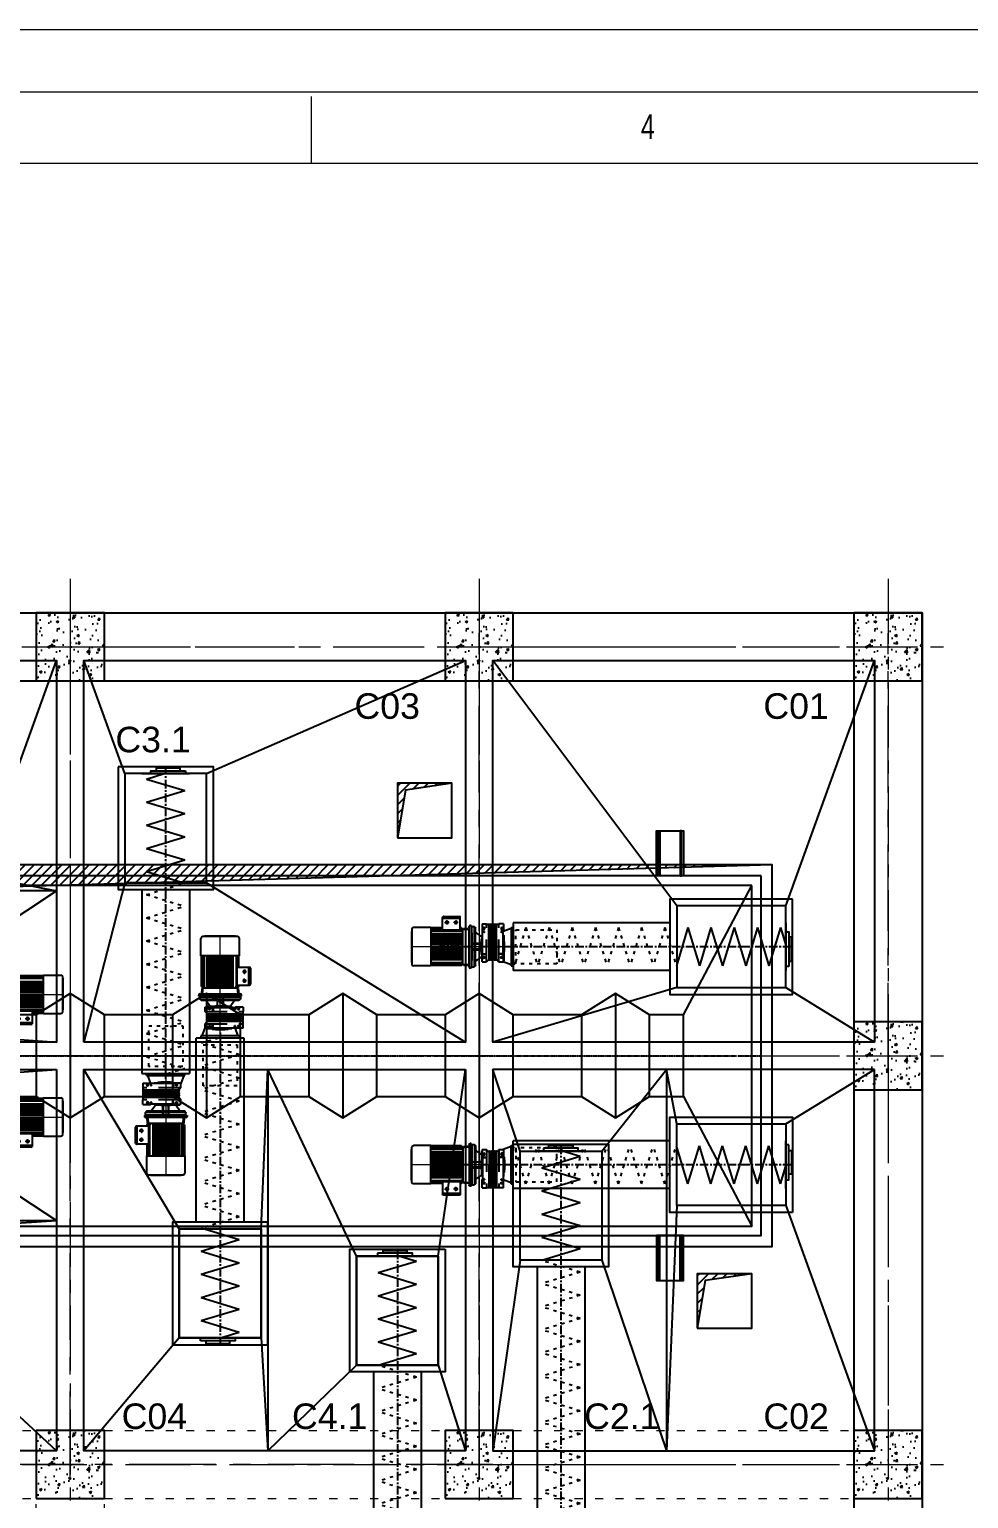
# Model space of a CAD drawing. Header units: millimetres. Extents: x 3220 to 226993, y 817 to 176024.
# Drawn here: x 15500 to 22391, y 124575 to 135357 of the extents above; entities that cross this region are included whole.
import ezdxf

# ---------------------------------------------------------------- set-up
doc = ezdxf.new("R2010")
doc.units = ezdxf.units.MM
for name, pattern in [('ACAD_ISO03W100', [30, 12, -18]), ('AXES', [50.8, 31.75, -6.35, 6.35, -6.35]), ('CENTER', [10.16, 6.35, -1.27, 1.27, -1.27]), ('DASHED2', [9.525, 6.35, -3.175])]:
    doc.linetypes.add(name, pattern=pattern)
for name, color, linetype, lineweight in [('Axe', 1, 'AXES', 9), ('Cache', 3, 'ACAD_ISO03W100', 13), ('RAHMEN025', 7, 'Continuous', 50)]:
    doc.layers.add(name, color=color, linetype=linetype, lineweight=lineweight)
doc.layers.add('D3', color=7, linetype='Continuous')
doc.layers.add('TB', color=7, linetype='Continuous')
doc.styles.add('ARIAL_BOLD', font='arial.ttf')
doc.styles.add('SLDTEXTSTYLE0', font='TXT', dxfattribs={"width": 0.75})

# ---------------------------------------------------------------- blocks, each defined once
blk = doc.blocks.new("SYST7ME D'AXE")
at = {"layer": 'Axe', "ltscale": 15}
for p, q in [((9000, 18500), (9000, -6500)), ((12000, 18500), (12000, -6500)), ((15000, 18500), (15000, -6500)), ((-500, 18000), (15500, 18000)), ((-500, 15000), (15500, 15000)), ((-500, 12000), (15500, 12000))]:
    blk.add_line(p, q, dxfattribs=at)
blk = doc.blocks.new('Level +4.00 m')
h = blk.add_hatch()
h.set_pattern_fill('AR-CONC', color=256)
h.set_pattern_definition([(50, (-169579.41, -89209.63), (182.18467, -15.93909), [19.05, -209.55]), (355, (-169579.4, -89209.63), (-35.24342, 191.05685), [15.24, -167.64058]), (100.45144, (-169564.23, -89210.96), (146.94125, 175.11775), [16.19001, -178.09024]), (46.1842, (-169579.4, -89158.83), (271.07904, -42.04233), [28.575, -314.325]), (96.63556, (-169556.82, -89162.33), (237.40413, 247.42612), [24.28502, -267.1356]), (351.18415, (-169579.4, -89158.83), (237.40413, 247.42612), [22.85997, -251.45973]), (21, (-169554.01, -89171.53), (151.61439, -102.2652), [19.05, -209.55]), (326, (-169554, -89171.53), (61.80203, 184.18797), [15.24, -167.64]), (71.45144, (-169541.37, -89180.05), (213.41642, 81.92277), [16.19001, -178.08994]), (37.5, (-169579.41, -89209.63), (3.088603, 84.555039), [0, -165.608, 0, -170.18, 0, -168.275]), (7.5, (-169579.41, -89209.63), (66.819663, 100.180575), [0, -97.028, 0, -161.798, 0, -64.135]), (327.5, (-169636.05, -89209.63), (135.590595, -5.728744), [0, -63.5, 0, -198.12, 0, -262.89]), (317.5, (-169661.45, -89209.63), (148.12918, 25.42649), [0, -82.55, 0, -131.572, 0, -186.69])])
h.paths.add_polyline_path([(9000, 250), (8750, 250), (8750, 0), (9000, 0)])
h.paths.add_polyline_path([(9250, 250), (9000, 250), (9000, 0), (9250, 0)])
h.paths.add_polyline_path([(9250, 0), (9000, 0), (9000, -250), (9250, -250)])
h.paths.add_polyline_path([(9000, 0), (8750, 0), (8750, -250), (9000, -250)])
h = blk.add_hatch()
h.set_pattern_fill('AR-CONC', color=256)
h.set_pattern_definition([(50, (-166579.41, -89209.63), (182.18467, -15.93909), [19.05, -209.55]), (355, (-166579.4, -89209.63), (-35.24342, 191.05685), [15.24, -167.64058]), (100.45144, (-166564.23, -89210.96), (146.94125, 175.11775), [16.19001, -178.09024]), (46.1842, (-166579.4, -89158.83), (271.07904, -42.04233), [28.575, -314.325]), (96.63556, (-166556.82, -89162.33), (237.40413, 247.42612), [24.28502, -267.1356]), (351.18415, (-166579.4, -89158.83), (237.40413, 247.42612), [22.85997, -251.45973]), (21, (-166554.01, -89171.53), (151.61439, -102.2652), [19.05, -209.55]), (326, (-166554, -89171.53), (61.80203, 184.18797), [15.24, -167.64]), (71.45144, (-166541.37, -89180.05), (213.41642, 81.92277), [16.19001, -178.08994]), (37.5, (-166579.41, -89209.63), (3.088603, 84.555039), [0, -165.608, 0, -170.18, 0, -168.275]), (7.5, (-166579.41, -89209.63), (66.819663, 100.180575), [0, -97.028, 0, -161.798, 0, -64.135]), (327.5, (-166636.05, -89209.63), (135.590595, -5.728744), [0, -63.5, 0, -198.12, 0, -262.89]), (317.5, (-166661.45, -89209.63), (148.12918, 25.42649), [0, -82.55, 0, -131.572, 0, -186.69])])
h.paths.add_polyline_path([(12000, 250), (11750, 250), (11750, 0), (12000, 0)])
h.paths.add_polyline_path([(12250, 250), (12000, 250), (12000, 0), (12250, 0)])
h.paths.add_polyline_path([(12250, 0), (12000, 0), (12000, -250), (12250, -250)])
h.paths.add_polyline_path([(12000, 0), (11750, 0), (11750, -250), (12000, -250)])
h = blk.add_hatch()
h.set_pattern_fill('AR-CONC', color=256)
h.set_pattern_definition([(50, (-163579.41, -89209.63), (182.18467, -15.93909), [19.05, -209.55]), (355, (-163579.4, -89209.63), (-35.24342, 191.05685), [15.24, -167.64058]), (100.45144, (-163564.23, -89210.96), (146.94125, 175.11775), [16.19001, -178.09024]), (46.1842, (-163579.4, -89158.83), (271.07904, -42.04233), [28.575, -314.325]), (96.63556, (-163556.82, -89162.33), (237.40413, 247.42612), [24.28502, -267.1356]), (351.18415, (-163579.4, -89158.83), (237.40413, 247.42612), [22.85997, -251.45973]), (21, (-163554.01, -89171.53), (151.61439, -102.2652), [19.05, -209.55]), (326, (-163554, -89171.53), (61.80203, 184.18797), [15.24, -167.64]), (71.45144, (-163541.37, -89180.05), (213.41642, 81.92277), [16.19001, -178.08994]), (37.5, (-163579.41, -89209.63), (3.088603, 84.555039), [0, -165.608, 0, -170.18, 0, -168.275]), (7.5, (-163579.41, -89209.63), (66.819663, 100.180575), [0, -97.028, 0, -161.798, 0, -64.135]), (327.5, (-163636.05, -89209.63), (135.590595, -5.728744), [0, -63.5, 0, -198.12, 0, -262.89]), (317.5, (-163661.45, -89209.63), (148.12918, 25.42649), [0, -82.55, 0, -131.572, 0, -186.69])])
h.paths.add_polyline_path([(15000, 250), (14750, 250), (14750, 0), (15000, 0)])
h.paths.add_polyline_path([(15250, 250), (15000, 250), (15000, 0), (15250, 0)])
h.paths.add_polyline_path([(15250, 0), (15000, 0), (15000, -250), (15250, -250)])
h.paths.add_polyline_path([(15000, 0), (14750, 0), (14750, -250), (15000, -250)])
h = blk.add_hatch()
h.set_pattern_fill('ANSI31', color=256, scale=15)
h.paths.add_polyline_path([(11800, -1000), (11400, -1000), (11400, -1400), (11459, -1050)])
h = blk.add_hatch()
h.set_pattern_fill('ANSI31', color=256, scale=15)
h.paths.add_polyline_path([(1608, -3000), (1350, -3000), (1350, -4400)])
h.paths.add_polyline_path([(1801, -1956), (3000, -1921), (3000, -1600), (1350, -1600), (1350, -3000), (1608, -3000)])
h.paths.add_polyline_path([(6000, -1600), (3000, -1600), (3000, -1921), (6000, -1835)])
h.paths.add_polyline_path([(9000, -1600), (6000, -1600), (6000, -1835), (9000, -1748)])
h.paths.add_polyline_path([(12000, -1600), (9000, -1600), (9000, -1748), (12000, -1662)])
h.paths.add_polyline_path([(14150, -1600), (12000, -1600), (12000, -1662)])
h = blk.add_hatch()
h.set_pattern_fill('AR-CONC', color=256)
h.set_pattern_definition([(50, (-163579.41, -92209.63), (182.18467, -15.93909), [19.05, -209.55]), (355, (-163579.4, -92209.63), (-35.24342, 191.05685), [15.24, -167.64058]), (100.45144, (-163564.23, -92210.96), (146.94125, 175.11775), [16.19001, -178.09024]), (46.1842, (-163579.4, -92158.83), (271.07904, -42.04233), [28.575, -314.325]), (96.63556, (-163556.82, -92162.33), (237.40413, 247.42612), [24.28502, -267.1356]), (351.18415, (-163579.4, -92158.83), (237.40413, 247.42612), [22.85997, -251.45973]), (21, (-163554.01, -92171.53), (151.61439, -102.2652), [19.05, -209.55]), (326, (-163554, -92171.53), (61.80203, 184.18797), [15.24, -167.64]), (71.45144, (-163541.37, -92180.05), (213.41642, 81.92277), [16.19001, -178.08994]), (37.5, (-163579.41, -92209.63), (3.088603, 84.555039), [0, -165.608, 0, -170.18, 0, -168.275]), (7.5, (-163579.41, -92209.63), (66.819663, 100.180575), [0, -97.028, 0, -161.798, 0, -64.135]), (327.5, (-163636.05, -92209.63), (135.590595, -5.728744), [0, -63.5, 0, -198.12, 0, -262.89]), (317.5, (-163661.45, -92209.63), (148.12918, 25.42649), [0, -82.55, 0, -131.572, 0, -186.69])])
h.paths.add_polyline_path([(15000, -2750), (14750, -2750), (14750, -3000), (15000, -3000)])
h.paths.add_polyline_path([(15250, -2750), (15000, -2750), (15000, -3000), (15250, -3000)])
h.paths.add_polyline_path([(15250, -3000), (15000, -3000), (15000, -3250), (15250, -3250)])
h.paths.add_polyline_path([(15000, -3000), (14750, -3000), (14750, -3250), (15000, -3250)])
h = blk.add_hatch()
h.set_pattern_fill('ANSI31', color=256, scale=15)
h.paths.add_polyline_path([(14000, -4600), (13600, -4600), (13600, -5000), (13659, -4650)])
h = blk.add_hatch()
h.set_pattern_fill('AR-CONC', color=256)
h.set_pattern_definition([(50, (-169579.41, -95209.63), (182.18467, -15.93909), [19.05, -209.55]), (355, (-169579.4, -95209.63), (-35.24342, 191.05685), [15.24, -167.64058]), (100.45144, (-169564.23, -95210.96), (146.94125, 175.11775), [16.19001, -178.09024]), (46.1842, (-169579.4, -95158.83), (271.07904, -42.04233), [28.575, -314.325]), (96.63556, (-169556.82, -95162.33), (237.40413, 247.42612), [24.28502, -267.1356]), (351.18415, (-169579.4, -95158.83), (237.40413, 247.42612), [22.85997, -251.45973]), (21, (-169554.01, -95171.53), (151.61439, -102.2652), [19.05, -209.55]), (326, (-169554, -95171.53), (61.80203, 184.18797), [15.24, -167.64]), (71.45144, (-169541.37, -95180.05), (213.41642, 81.92277), [16.19001, -178.08994]), (37.5, (-169579.41, -95209.63), (3.088603, 84.555039), [0, -165.608, 0, -170.18, 0, -168.275]), (7.5, (-169579.41, -95209.63), (66.819663, 100.180575), [0, -97.028, 0, -161.798, 0, -64.135]), (327.5, (-169636.05, -95209.63), (135.590595, -5.728744), [0, -63.5, 0, -198.12, 0, -262.89]), (317.5, (-169661.45, -95209.63), (148.12918, 25.42649), [0, -82.55, 0, -131.572, 0, -186.69])])
h.paths.add_polyline_path([(9000, -5750), (8750, -5750), (8750, -6000), (9000, -6000)])
h.paths.add_polyline_path([(9250, -5750), (9000, -5750), (9000, -6000), (9250, -6000)])
h.paths.add_polyline_path([(9250, -6000), (9000, -6000), (9000, -6250), (9250, -6250)])
h.paths.add_polyline_path([(9000, -6000), (8750, -6000), (8750, -6250), (9000, -6250)])
h = blk.add_hatch()
h.set_pattern_fill('AR-CONC', color=256)
h.set_pattern_definition([(50, (-166579.41, -95209.63), (182.18467, -15.93909), [19.05, -209.55]), (355, (-166579.4, -95209.63), (-35.24342, 191.05685), [15.24, -167.64058]), (100.45144, (-166564.23, -95210.96), (146.94125, 175.11775), [16.19001, -178.09024]), (46.1842, (-166579.4, -95158.83), (271.07904, -42.04233), [28.575, -314.325]), (96.63556, (-166556.82, -95162.33), (237.40413, 247.42612), [24.28502, -267.1356]), (351.18415, (-166579.4, -95158.83), (237.40413, 247.42612), [22.85997, -251.45973]), (21, (-166554.01, -95171.53), (151.61439, -102.2652), [19.05, -209.55]), (326, (-166554, -95171.53), (61.80203, 184.18797), [15.24, -167.64]), (71.45144, (-166541.37, -95180.05), (213.41642, 81.92277), [16.19001, -178.08994]), (37.5, (-166579.41, -95209.63), (3.088603, 84.555039), [0, -165.608, 0, -170.18, 0, -168.275]), (7.5, (-166579.41, -95209.63), (66.819663, 100.180575), [0, -97.028, 0, -161.798, 0, -64.135]), (327.5, (-166636.05, -95209.63), (135.590595, -5.728744), [0, -63.5, 0, -198.12, 0, -262.89]), (317.5, (-166661.45, -95209.63), (148.12918, 25.42649), [0, -82.55, 0, -131.572, 0, -186.69])])
h.paths.add_polyline_path([(12000, -5750), (11750, -5750), (11750, -6000), (12000, -6000)])
h.paths.add_polyline_path([(12250, -5750), (12000, -5750), (12000, -6000), (12250, -6000)])
h.paths.add_polyline_path([(12250, -6000), (12000, -6000), (12000, -6250), (12250, -6250)])
h.paths.add_polyline_path([(12000, -6000), (11750, -6000), (11750, -6250), (12000, -6250)])
h = blk.add_hatch()
h.set_pattern_fill('AR-CONC', color=256)
h.set_pattern_definition([(50, (-163579.41, -95209.63), (182.18467, -15.93909), [19.05, -209.55]), (355, (-163579.4, -95209.63), (-35.24342, 191.05685), [15.24, -167.64058]), (100.45144, (-163564.23, -95210.96), (146.94125, 175.11775), [16.19001, -178.09024]), (46.1842, (-163579.4, -95158.83), (271.07904, -42.04233), [28.575, -314.325]), (96.63556, (-163556.82, -95162.33), (237.40413, 247.42612), [24.28502, -267.1356]), (351.18415, (-163579.4, -95158.83), (237.40413, 247.42612), [22.85997, -251.45973]), (21, (-163554.01, -95171.53), (151.61439, -102.2652), [19.05, -209.55]), (326, (-163554, -95171.53), (61.80203, 184.18797), [15.24, -167.64]), (71.45144, (-163541.37, -95180.05), (213.41642, 81.92277), [16.19001, -178.08994]), (37.5, (-163579.41, -95209.63), (3.088603, 84.555039), [0, -165.608, 0, -170.18, 0, -168.275]), (7.5, (-163579.41, -95209.63), (66.819663, 100.180575), [0, -97.028, 0, -161.798, 0, -64.135]), (327.5, (-163636.05, -95209.63), (135.590595, -5.728744), [0, -63.5, 0, -198.12, 0, -262.89]), (317.5, (-163661.45, -95209.63), (148.12918, 25.42649), [0, -82.55, 0, -131.572, 0, -186.69])])
h.paths.add_polyline_path([(15000, -5750), (14750, -5750), (14750, -6000), (15000, -6000)])
h.paths.add_polyline_path([(15250, -5750), (15000, -5750), (15000, -6000), (15250, -6000)])
h.paths.add_polyline_path([(15250, -6000), (15000, -6000), (15000, -6250), (15250, -6250)])
h.paths.add_polyline_path([(15000, -6000), (14750, -6000), (14750, -6250), (15000, -6250)])
for points in [[(250, -24250), (-250, -24250), (-250, 250), (15250, 250), (15250, -24250), (14750, -24250)], [(250, -23750), (250, -250), (14750, -250), (14750, -23750)], [(11800, -1000), (11459, -1050), (11400, -1400)], [(14150, -1600), (1801, -1956), (1350, -4400)], [(14000, -4600), (13659, -4650), (13600, -5000)]]:
    blk.add_lwpolyline(points)
for points in [[(8750, -250), (9250, -250), (9250, 250), (8750, 250)], [(11750, -250), (12250, -250), (12250, 250), (11750, 250)], [(14750, -250), (15250, -250), (15250, 250), (14750, 250)], [(11400, -1400), (11800, -1400), (11800, -1000), (11400, -1000)], [(1350, -4400), (14150, -4400), (14150, -1600), (1350, -1600)], [(14750, -3250), (15250, -3250), (15250, -2750), (14750, -2750)], [(13600, -5000), (14000, -5000), (14000, -4600), (13600, -4600)], [(8750, -6250), (9250, -6250), (9250, -5750), (8750, -5750)], [(11750, -6250), (12250, -6250), (12250, -5750), (11750, -5750)], [(14750, -6250), (15250, -6250), (15250, -5750), (14750, -5750)]]:
    blk.add_lwpolyline(points, close=True)
at = {"layer": 'Cache', "ltscale": 5}
for p, q in [((6250, -5750), (8750, -5750)), ((9250, -5750), (11750, -5750)), ((12250, -5750), (14750, -5750)), ((6250, -6250), (8750, -6250)), ((8750, -11750), (8750, -6250)), ((9250, -6250), (11750, -6250)), ((9250, -11750), (9250, -6250)), ((12250, -6250), (14750, -6250))]:
    blk.add_line(p, q, dxfattribs=at)
blk.add_blockref("SYST7ME D'AXE", (0, -18000))
blk = doc.blocks.new('Bascule T')
for p, q in [((-500, -700), (0, 250)), ((-500, -1300), (0, -2250))]:
    blk.add_line(p, q)
at = {"color": 1, "linetype": 'CENTER', "ltscale": 5}
blk.add_line((-7060, -1000), (60, -1000), dxfattribs=at)
for points in [[(-500, 320), (-700, 320), (-700, 650), (-500, 650)], [(-675, 320), (-685, 320), (-685, 650), (-675, 650)], [(-525, 320), (-515, 320), (-515, 650), (-525, 650)], [(70, 320), (-7070, 320), (-7070, -2320), (70, -2320)], [(0, 250), (-7000, 250), (-7000, -2250), (0, -2250)], [(-500, -2320), (-700, -2320), (-700, -2650), (-500, -2650)], [(-675, -2320), (-685, -2320), (-685, -2650), (-675, -2650)], [(-525, -2320), (-515, -2320), (-515, -2650), (-525, -2650)]]:
    blk.add_lwpolyline(points, close=True)
for points in [[(-5000, -543), (-5250, -700), (-5250, -1300), (-5000, -1456), (-4750, -1300), (-4750, -700), (-5000, -543), (-5000, -1456)], [(-4000, -543), (-4250, -700), (-4250, -1300), (-4000, -1456), (-3750, -1300), (-3750, -700), (-4000, -543), (-4000, -1456)], [(-3000, -543), (-3250, -700), (-3250, -1300), (-3000, -1456), (-2750, -1300), (-2750, -700), (-3000, -543), (-3000, -1456)], [(-2000, -543), (-2250, -700), (-2250, -1300), (-2000, -1456), (-1750, -1300), (-1750, -700), (-2000, -543), (-2000, -1456)], [(-1000, -543), (-1250, -700), (-1250, -1300), (-1000, -1456), (-750, -1300), (-750, -700), (-1000, -543), (-1000, -1456)], [(-5250, -700), (-5750, -700)], [(-4250, -700), (-4750, -700)], [(-3250, -700), (-3750, -700)], [(-2250, -700), (-2750, -700)], [(-1250, -700), (-1750, -700)], [(-750, -1300), (-500, -1300), (-500, -700), (-750, -700)], [(-5750, -1300), (-5250, -1300)], [(-4750, -1300), (-4250, -1300)], [(-3750, -1300), (-3250, -1300)], [(-2750, -1300), (-2250, -1300)], [(-1750, -1300), (-1250, -1300)]]:
    blk.add_lwpolyline(points)
blk = doc.blocks.new('A2 E1-50')
at = {"color": 1, "linetype": 'Continuous', "lineweight": 18}
for p, q in [((-28847.4, 20086.4), (0, 20086.4)), ((-28363.1, 19601.2), (-485.3, 19601.2))]:
    blk.add_line(p, q, dxfattribs=at)
at = {"linetype": 'Continuous', "lineweight": 18}
blk.add_line((-28619.2, 19860.5), (-232.1, 19860.5), dxfattribs=at)
at = {"color": 5, "linetype": 'Continuous', "lineweight": 15}
blk.add_line((-21759.3, 19601), (-21759.3, 19843.6), dxfattribs=at)
at = {"color": 5, "linetype": 'Continuous', "lineweight": 15, "insert": (-20565.5, 19779), "char_height": 89.9, "attachment_point": 1, "style": 'SLDTEXTSTYLE0'}
blk.add_mtext('4', dxfattribs=at)
blk = doc.blocks.new('A$C1187285E')
at = {"layer": 'Axe'}
for p, q in [((-174.9, 114.3), (-153.5, 114.3)), ((-164.2, 124.2), (-164.2, 104.3)), ((-111.6, 114.3), (-133.1, 114.3)), ((-122.3, 124.2), (-122.3, 104.3))]:
    blk.add_line(p, q, dxfattribs=at)
at = {"layer": 'Axe', "ltscale": 30}
blk.add_line((163.6, 0), (-331, 0), dxfattribs=at)
at = {"layer": 'D3', "color": 5, "ltscale": 10}
for p, q in [((-181, 142), (-105.6, 142)), ((-329.3, 73.8), (-331, 72.1)), ((-331, 72.1), (-331, -72.1)), ((-329.3, 81.7), (-329.3, -81.7)), ((-239.6, 90.1), (-320.9, 90.1)), ((-239.6, 90.1), (-239.6, -90.1)), ((-185.2, 88.1), (-239.6, 88.1)), ((-185.2, 85.6), (-239.6, 85.6)), ((-185.2, 83.1), (-239.6, 83.1)), ((-239.6, 79.7), (-185.2, 79.7)), ((-239.6, 74.7), (-95.1, 74.7)), ((-185.2, 78.7), (-185.2, 137.8)), ((-185.2, 133.6), (-101.4, 133.6)), ((-185.2, 78.7), (-101.4, 78.7)), ((-101.4, 78.7), (-101.4, 137.8)), ((-95.1, 88.1), (-101.4, 88.1)), ((-95.1, 85.6), (-101.4, 85.6)), ((-95.1, 83.1), (-101.4, 83.1)), ((-101.4, 79.7), (-95.1, 79.7)), ((-95.1, 88.1), (-88.8, 81.5)), ((-95.1, 85.6), (-88.8, 80.7)), ((-95.1, 83.1), (-88.8, 79.9)), ((-95.1, 79.7), (-88.8, 74.8)), ((-95.1, 74.7), (-88.8, 69.8)), ((-88.8, 80.4), (-60, 83)), ((-88.8, -81.5), (-88.8, 80.4)), ((-86.3, 84.9), (-60, 87.2)), ((-86.3, 80.7), (-86.3, 84.9)), ((-60, -95), (-60, 95)), ((-50, 100), (-55, 100)), ((-50, 100), (-50, -100)), ((-88.8, 61.1), (-239.6, 61.1)), ((-88.8, 53.5), (-239.6, 53.5)), ((-88.8, 46), (-239.6, 46)), ((-88.8, 38.4), (-239.6, 38.4)), ((-88.8, 30.8), (-239.6, 30.8)), ((-88.8, 23.2), (-239.6, 23.2)), ((-88.8, 15.7), (-239.6, 15.7)), ((-88.8, 8.1), (-239.6, 8.1)), ((-46.5, 65), (-50, 65)), ((-46.5, 65), (-46.5, -65)), ((0, 12), (-46.5, 12)), ((-5, 15), (-45, 15)), ((-45, 15), (-45, 12)), ((-5, 12), (-5, 15)), ((0, -12), (0, 12)), ((-88.8, -8.1), (-239.6, -8.1)), ((-88.8, -15.7), (-239.6, -15.7)), ((-88.8, -23.2), (-239.6, -23.2)), ((-88.8, -30.8), (-239.6, -30.8)), ((-88.8, -38.4), (-239.6, -38.4)), ((-88.8, -46), (-239.6, -46)), ((-88.8, -53.5), (-239.6, -53.5)), ((-88.8, -61.1), (-239.6, -61.1)), ((-46.5, -65), (-50, -65)), ((0, -12), (-46.5, -12)), ((-329.3, -73.8), (-331, -72.1)), ((-239.6, -90.1), (-320.9, -90.1)), ((-239.6, -74.7), (-95.1, -74.7)), ((-101.4, -79.7), (-239.6, -79.7)), ((-95.1, -83.1), (-239.6, -83.1)), ((-95.1, -85.6), (-239.6, -85.6)), ((-95.1, -88.1), (-239.6, -88.1)), ((-101.4, -79.7), (-95.1, -79.7)), ((-95.1, -74.7), (-88.8, -69.8)), ((-95.1, -79.7), (-88.8, -74.8)), ((-95.1, -83.1), (-88.8, -79.9)), ((-95.1, -85.6), (-88.8, -80.7)), ((-95.1, -88.1), (-88.8, -81.5)), ((-88.8, -81.5), (-60, -84)), ((-86.3, -85.9), (-86.3, -81.7)), ((-86.3, -85.9), (-60, -88.2)), ((-50, -100), (-55, -100))]:
    blk.add_line(p, q, dxfattribs=at)
for centre in [(-164.2, 114.3), (-122.3, 114.3)]:
    blk.add_circle(centre, 5.28, dxfattribs=at)
for centre, radius, start, end in [((-181, 137.8), 4.19, 90, 180), ((-105.6, 137.8), 4.19, 0, 90), ((-320.9, 81.7), 8.38, 90, 180), ((-164.2, 114.3), 5.72, 90, 0), ((-122.3, 114.3), 5.72, 180, 90), ((-55, 95), 5, 90, 180), ((-320.9, -81.7), 8.38, 180, 270), ((-55, -95), 5, 180, 270)]:
    blk.add_arc(centre, radius, start, end, dxfattribs=at)
blk = doc.blocks.new('reducteur')
at = {"layer": 'Axe', "linetype": 'CENTER', "ltscale": 40}
for p, q in [((92, 134), (75, 134)), ((84, 126), (84, 143)), ((208, 134), (225, 134)), ((216, 126), (216, 143)), ((64, -78), (92, -78)), ((84, -70), (84, -87)), ((236, -78), (208, -78)), ((216, -70), (216, -87))]:
    blk.add_line(p, q, dxfattribs=at)
at = {"layer": 'D3', "color": 252, "linetype": 'ByBlock'}
for p, q in [((16, 141), (0, 141)), ((0, 141), (0, -141)), ((16, 141), (16, -141)), ((16, 133), (74, 111)), ((72, 169), (105, 169)), ((72, 169), (72, 112)), ((72, 112), (75, 109)), ((72, 112), (90, 112)), ((75, -52), (75, 109)), ((75, 109), (89, 109)), ((105, 138), (105, 169)), ((195, 166), (105, 166)), ((123, 69), (123, 163)), ((128, 69), (128, 163)), ((136, 69), (136, 163)), ((140, 69), (140, 163)), ((148, 69), (148, 163)), ((153, 69), (153, 163)), ((161, 69), (161, 163)), ((165, 69), (165, 163)), ((173, 69), (173, 163)), ((178, 69), (178, 163)), ((195, 138), (195, 169)), ((228, 169), (195, 169)), ((228, 112), (210, 112)), ((225, 109), (211, 109)), ((228, 112), (225, 109)), ((225, -52), (225, 109)), ((228, 169), (228, 112)), ((64, -35), (64, 35)), ((64, 35), (66, 35)), ((66, 58), (69, 58)), ((66, -58), (66, 58)), ((69, 85), (69, -103)), ((69, 85), (75, 85)), ((105, -112), (105, 52)), ((123, -3), (123, 92)), ((128, -3), (128, 92)), ((136, -3), (136, 92)), ((140, -3), (140, 92)), ((148, -3), (148, 92)), ((153, -3), (153, 92)), ((161, -3), (161, 92)), ((165, -3), (165, 92)), ((173, -3), (173, 92)), ((178, -3), (178, 92)), ((195, -112), (195, 52)), ((231, 85), (225, 85)), ((231, 85), (231, -103)), ((234, 58), (231, 58)), ((234, -58), (234, 58)), ((236, 35), (234, 35)), ((236, -35), (236, 35)), ((64, -35), (66, -35)), ((66, -58), (69, -58)), ((69, -103), (72, -103)), ((72, -55), (75, -52)), ((72, -55), (105, -55)), ((72, -71), (72, -55)), ((72, -71), (84, -71)), ((72, -85), (84, -85)), ((72, -112), (72, -85)), ((75, -52), (105, -52)), ((123, -92), (105, -110)), ((123, -97), (123, -2)), ((127, -97), (127, -2)), ((127, -77), (135, -77)), ((135, -97), (135, -2)), ((140, -97), (140, -2)), ((140, -77), (148, -77)), ((148, -97), (148, -2)), ((152, -97), (152, -2)), ((160, -77), (152, -77)), ((160, -97), (160, -2)), ((165, -97), (165, -2)), ((173, -77), (165, -77)), ((173, -97), (173, -2)), ((177, -97), (177, -2)), ((177, -92), (195, -110)), ((225, -52), (195, -52)), ((228, -55), (195, -55)), ((228, -71), (216, -71)), ((228, -85), (216, -85)), ((228, -55), (225, -52)), ((228, -71), (228, -55)), ((228, -112), (228, -85)), ((231, -103), (228, -103)), ((234, -58), (231, -58)), ((236, -35), (234, -35)), ((16, -141), (0, -141)), ((16, -133), (74, -111)), ((105, -112), (72, -112)), ((228, -112), (195, -112))]:
    blk.add_line(p, q, dxfattribs=at)
for centre in [(84, 134), (216, 134)]:
    blk.add_circle(centre, 7.03, dxfattribs=at)
for centre, radius, start, end in [((150, 95), 62.5, 164.7815, 170.4229), ((126, 163), 2.34, 0, 180), ((138, 163), 2.34, 0, 180), ((151, 163), 2.34, 0, 180), ((163, 163), 2.34, 0, 180), ((176, 163), 2.34, 0, 180), ((150, 95), 62.5, 9.5771, 15.2185), ((85, 106), 3.12, 273.3958, 350.4229), ((126, 92), 2.34, 0, 180), ((125, -2), 2.34, 0, 180), ((137, -2), 2.34, 0, 180), ((138, 92), 2.34, 0, 180), ((151, 92), 2.34, 0, 180), ((150, -2), 2.34, 0, 180), ((162, -2), 2.34, 0, 180), ((163, 92), 2.34, 0, 180), ((176, 92), 2.34, 0, 180), ((175, -2), 2.34, 0, 180), ((215, 106), 3.12, 189.5771, 266.6042), ((84, -78), 7.03, 270, 90), ((125, -97), 2.34, 180, 0), ((137, -97), 2.34, 180, 0), ((150, -97), 2.34, 180, 0), ((162, -97), 2.34, 180, 0), ((175, -97), 2.34, 180, 0), ((216, -78), 7.03, 90, 270)]:
    blk.add_arc(centre, radius, start, end, dxfattribs=at)
at = {"layer": 'TB', "color": 252, "linetype": 'Continuous', "lineweight": 25, "ltscale": 2}
for p, q in [((278, -139), (278, 139)), ((285, 141), (279, 141)), ((285, -147), (285, 147)), ((303, 148), (287, 148)), ((303, -148), (303, 148)), ((231, 73), (278, 106)), ((231, -73), (278, -106)), ((285, -141), (279, -141)), ((303, -148), (287, -148))]:
    blk.add_line(p, q, dxfattribs=at)
at = {"layer": 'TB', "color": 252, "linetype": 'DASHED2', "lineweight": 25, "ltscale": 30}
for p, q in [((303, 22), (231, 22)), ((303, -22), (231, -22))]:
    blk.add_line(p, q, dxfattribs=at)
at = {"layer": 'TB', "color": 252, "linetype": 'Continuous', "lineweight": 25, "ltscale": 2}
for centre, start, end in [((279, 139), 90, 180), ((287, 147), 90, 180), ((279, -139), 180, 270), ((287, -147), 180, 270)]:
    blk.add_arc(centre, 1.56, start, end, dxfattribs=at)
blk = doc.blocks.new('vis 3 T')
at = {"color": 5}
blk.add_line((-591, 175), (-591, -175), dxfattribs=at)
at = {"color": 6, "ltscale": 2}
for p, q in [((-552, 140), (-591, 11, 0)), ((-552, 140), (-467, -140, 0)), ((-382, 140), (-467, -140, 0)), ((-382, 140), (-297, -140, 0)), ((-212, 140), (-297, -140, 0)), ((-212, 140), (-127, -140, 0)), ((-42, 140), (-127, -140, 0)), ((-42, 140), (42, -140, 0)), ((127, 140), (42, -140, 0)), ((127, 140), (212, -140, 0))]:
    blk.add_line(p, q, dxfattribs=at)
at = {"color": 3, "linetype": 'ACAD_ISO03W100', "ltscale": 2}
for p, q in [((297, 140), (212, -140, 0)), ((297, 140), (382, -140, 0)), ((467, 140), (382, -140, 0)), ((467, 140), (552, -140, 0)), ((637, 140), (552, -140, 0)), ((637, 140), (722, -140, 0)), ((806, 140), (722, -140, 0)), ((806, 140), (891, -140, 0)), ((976, 140), (891, -140, 0)), ((976, 140), (1061, -140, 0)), ((1146, 140), (1061, -140, 0)), ((1146, 140), (1231, -140, 0)), ((1316, 140), (1231, -140, 0)), ((1316, 140), (1401, -140, 0)), ((1485, 140), (1401, -140, 0)), ((1485, 140), (1570, -140, 0)), ((1655, 140), (1570, -140, 0)), ((1655, 140), (1740, -140, 0)), ((1825, 140), (1740, -140, 0)), ((1825, 140), (1910, -140, 0)), ((1995, 140), (1910, -140, 0)), ((1995, 140), (2080, -140, 0)), ((2165, 140), (2080, -140, 0)), ((2165, 140), (2249, -140, 0)), ((2334, 140), (2249, -140, 0)), ((2334, 140), (2419, -140, 0)), ((2504, 140), (2419, -140, 0)), ((2504, 140), (2589, -140, 0)), ((2674, 140), (2589, -140, 0)), ((2674, 140), (2659, -140, 0)), ((2844, 140), (2759, -140, 0)), ((2844, 140), (2928, -140, 0)), ((3009, 126), (2928, -140, 0))]:
    blk.add_line(p, q, dxfattribs=at)
at = {"color": 6}
for p, q in [((259, 175), (3009, 175)), ((3009, 175), (3009, -175)), ((259, -175), (3009, -175))]:
    blk.add_line(p, q, dxfattribs=at)
at = {"color": 1, "linetype": 'CENTER', "ltscale": 10}
blk.add_line((-632, 0), (3050, 0), dxfattribs=at)
at = {"color": 6}
for points in [[(-641, 350), (259, 350), (259, -350), (-641, -350)], [(-591, 300), (209, 300), (209, -300), (-591, -300)], [(3030, -128), (3009, -128), (3009, 128), (3030, 128)], [(3030, 88), (3030, -88), (3050, -88), (3050, 88)]]:
    blk.add_lwpolyline(points, close=True, dxfattribs=at)
at = {"color": 3, "linetype": 'ACAD_ISO03W100', "ltscale": 2}
blk.add_lwpolyline([(2689, -125), (2989, -125), (2989, 125), (2689, 125)], close=True, dxfattribs=at)
at = {"extrusion": (0, 0, -1), "zscale": -1}
blk.add_blockref('reducteur', (591, 0), dxfattribs=at)
at = {"layer": 'RAHMEN025', "color": 7, "ltscale": 10, "xscale": 1.5625, "yscale": 1.5625, "zscale": 1.5625}
blk.add_blockref('A$C1187285E', (-821, 0), dxfattribs=at)
blk = doc.blocks.new('cone 52')
at = {"color": 5}
for p, q in [((-1000, -930), (-2900, -100)), ((-400, -930), (-100, -100)), ((-1000, -1730), (-2900, -1790)), ((-400, -1730), (-100, -1790))]:
    blk.add_line(p, q, dxfattribs=at)
at = {"color": 4}
for p, q in [((-100, -1790), (-2900, -1790)), ((-1600, -2250), (-2900, -1790)), ((-800, -2250), (-100, -1790)), ((-1600, -2850), (-2900, -2900)), ((-800, -2850), (-100, -2900))]:
    blk.add_line(p, q, dxfattribs=at)
for points in [[(-2900, -2900), (-2900, -100), (-100, -100), (-100, -2900)], [(-1600, -2250), (-800, -2250), (-800, -2850), (-1600, -2850)]]:
    blk.add_lwpolyline(points, close=True, dxfattribs=at)
at = {"color": 5}
blk.add_lwpolyline([(-400, -930), (-1000, -930), (-1000, -1730), (-400, -1730)], close=True, dxfattribs=at)
at = {"layer": 'Axe', "ltscale": 20}
for p, q in [((-3100, 0), (100, 0)), ((-3000, 100), (-3000, -3100)), ((0, 100), (0, -3100)), ((-3100, -3000), (100, -3000))]:
    blk.add_line(p, q, dxfattribs=at)
blk = doc.blocks.new('cone w1 T')
at = {"color": 4}
for p, q in [((-2500, -1450), (-2900, -100)), ((-1900, -1450), (-100, -100)), ((-2500, -2250), (-2900, -2900)), ((-1900, -2250), (-100, -2900))]:
    blk.add_line(p, q, dxfattribs=at)
for points in [[(-2900, -2900), (-2900, -100), (-100, -100), (-100, -2900)], [(-2500, -1450), (-2500, -2250), (-1900, -2250), (-1900, -1450)]]:
    blk.add_lwpolyline(points, close=True, dxfattribs=at)
at = {"layer": 'Axe', "ltscale": 20}
for p, q in [((-3100, 0), (100, 0)), ((-3000, 100), (-3000, -3100)), ((0, 100), (0, -3100)), ((-3100, -3000), (100, -3000))]:
    blk.add_line(p, q, dxfattribs=at)
blk = doc.blocks.new('Vis 4 T')
at = {"color": 5}
blk.add_line((0, -125), (0, -475), dxfattribs=at)
at = {"color": 6, "ltscale": 2}
for p, q in [((39, -160), (0, -289, 0)), ((39, -160), (124, -440, 0)), ((209, -160), (124, -440, 0)), ((209, -160), (294, -440, 0)), ((379, -160), (294, -440, 0)), ((379, -160), (464, -440, 0)), ((549, -160), (464, -440, 0)), ((549, -160), (633, -440, 0)), ((718, -160), (633, -440, 0)), ((718, -160), (803, -440, 0))]:
    blk.add_line(p, q, dxfattribs=at)
at = {"color": 3, "linetype": 'ACAD_ISO03W100', "ltscale": 2}
for p, q in [((888, -160), (803, -440, 0)), ((888, -160), (973, -440, 0)), ((1058, -160), (973, -440, 0)), ((1058, -160), (1143, -440, 0)), ((1228, -160), (1143, -440, 0)), ((1228, -160), (1312, -440, 0)), ((1397, -160), (1312, -440, 0)), ((1397, -160), (1482, -440, 0)), ((1567, -160), (1482, -440, 0)), ((1567, -160), (1652, -440, 0)), ((1737, -160), (1652, -440, 0)), ((1737, -160), (1822, -440, 0)), ((1907, -160), (1822, -440, 0)), ((1907, -160), (1992, -440, 0)), ((2000, -412, 0), (1992, -440, 0))]:
    blk.add_line(p, q, dxfattribs=at)
at = {"color": 0}
for p, q in [((850, -125), (2000, -125)), ((2000, -125), (2000, -475))]:
    blk.add_line(p, q, dxfattribs=at)
at = {"color": 1, "linetype": 'CENTER', "ltscale": 10}
blk.add_line((-41, -300), (2541, -300), dxfattribs=at)
at = {"color": 7}
blk.add_line((850, -475), (2000, -475), dxfattribs=at)
at = {"color": 0}
for points in [[(-50, 50), (850, 50), (850, -650), (-50, -650)], [(0, 0), (800, 0), (800, -600), (0, -600)], [(-21, -445), (0, -445), (0, -190), (-21, -190)], [(-21, -230), (-21, -405), (-41, -405), (-41, -230)]]:
    blk.add_lwpolyline(points, close=True, dxfattribs=at)
at = {"color": 3, "linetype": 'ACAD_ISO03W100', "ltscale": 2}
blk.add_lwpolyline([(1680, -425), (1980, -425), (1980, -175), (1680, -175)], close=True, dxfattribs=at)
at = {"extrusion": (0, 0, -1), "xscale": -1, "zscale": -1}
blk.add_blockref('reducteur', (-2000, -300), dxfattribs=at)
at = {"layer": 'RAHMEN025', "color": 7, "ltscale": 10, "xscale": -1.5625, "yscale": 1.5625, "zscale": 1.5625}
blk.add_blockref('A$C1187285E', (2230, -300), dxfattribs=at)
blk = doc.blocks.new('cone w2  T')
at = {"color": 4}
for p, q in [((1270, -400), (100, -100)), ((2070, -400), (2900, -100)), ((1270, -1000), (100, -2900)), ((2070, -1000), (2900, -2900))]:
    blk.add_line(p, q, dxfattribs=at)
for points in [[(100, -100), (2900, -100), (2900, -2900), (100, -2900)], [(2070, -400), (1270, -400), (1270, -1000), (2070, -1000)]]:
    blk.add_lwpolyline(points, close=True, dxfattribs=at)
at = {"layer": 'Axe', "ltscale": 20}
for p, q in [((3100, 0), (-100, 0)), ((0, 100), (0, -3100)), ((3000, 100), (3000, -3100)), ((3100, -3000), (-100, -3000))]:
    blk.add_line(p, q, dxfattribs=at)
blk = doc.blocks.new('VIS  de dosage D')
at = {"color": 30}
for p, q in [((-432217, 202427), (-432217, 202777)), ((-431367, 202777), (-430017, 202777)), ((-430017, 202427), (-430017, 202777)), ((-431367, 202427), (-430017, 202427))]:
    blk.add_line(p, q, dxfattribs=at)
at = {"color": 6, "ltscale": 2}
for p, q in [((-432177, 202462), (-432093, 202742, 0)), ((-432008, 202462), (-432093, 202742, 0)), ((-432008, 202462), (-431923, 202742, 0)), ((-431838, 202462), (-431923, 202742, 0)), ((-431838, 202462), (-431753, 202742, 0)), ((-431668, 202462), (-431753, 202742, 0)), ((-431668, 202462), (-431583, 202742, 0)), ((-431498, 202462), (-431583, 202742, 0)), ((-431498, 202462), (-431413, 202742, 0)), ((-432177, 202462), (-432217, 202591, 0))]:
    blk.add_line(p, q, dxfattribs=at)
at = {"color": 3, "linetype": 'ACAD_ISO03W100', "ltscale": 2}
for p, q in [((-431329, 202462), (-431413, 202742, 0)), ((-431329, 202462), (-431244, 202742, 0)), ((-431159, 202462), (-431244, 202742, 0)), ((-431159, 202462), (-431074, 202742, 0)), ((-430989, 202462), (-431074, 202742, 0)), ((-430989, 202462), (-430904, 202742, 0)), ((-430819, 202462), (-430904, 202742, 0)), ((-430819, 202462), (-430734, 202742, 0)), ((-430650, 202462), (-430734, 202742, 0)), ((-430650, 202462), (-430565, 202742, 0)), ((-430480, 202462), (-430565, 202742, 0)), ((-430480, 202462), (-430395, 202742, 0)), ((-430310, 202462), (-430395, 202742, 0)), ((-430310, 202462), (-430225, 202742, 0)), ((-430140, 202462), (-430225, 202742, 0)), ((-430140, 202462), (-430055, 202742, 0)), ((-430017, 202614, 0), (-430055, 202742, 0))]:
    blk.add_line(p, q, dxfattribs=at)
at = {"color": 1, "linetype": 'CENTER', "ltscale": 10}
blk.add_line((-429975, 202602), (-432258, 202602), dxfattribs=at)
at = {"color": 30}
for points in [[(-432267, 202252), (-431367, 202252), (-431367, 202952), (-432267, 202952)], [(-432217, 202302), (-431417, 202302), (-431417, 202902), (-432217, 202902)], [(-432238, 202532), (-432238, 202707), (-432258, 202707), (-432258, 202532)], [(-432238, 202747), (-432217, 202747), (-432217, 202492), (-432238, 202492)]]:
    blk.add_lwpolyline(points, close=True, dxfattribs=at)
at = {"color": 3, "linetype": 'ACAD_ISO03W100', "ltscale": 2}
blk.add_lwpolyline([(-430367, 202727), (-430067, 202727), (-430067, 202477), (-430367, 202477)], close=True, dxfattribs=at)
at = {"extrusion": (0, 0, -1), "zscale": -1, "rotation": 180}
blk.add_blockref('reducteur', (430017, 202602), dxfattribs=at)
at = {"layer": 'RAHMEN025', "color": 7, "ltscale": 10, "xscale": 1.5625, "yscale": 1.5625, "zscale": 1.5625, "rotation": 180}
blk.add_blockref('A$C1187285E', (-429787, 202602), dxfattribs=at)
blk = doc.blocks.new('vis 2T')
at = {"color": 5}
blk.add_line((0, 175), (0, -175), dxfattribs=at)
at = {"color": 6, "ltscale": 2}
for p, q in [((39, 140), (0, 11, 0)), ((39, 140), (124, -140, 0)), ((209, 140), (124, -140, 0)), ((209, 140), (294, -140, 0)), ((379, 140), (294, -140, 0)), ((379, 140), (464, -140, 0)), ((549, 140), (464, -140, 0)), ((549, 140), (633, -140, 0)), ((718, 140), (633, -140, 0)), ((718, 140), (803, -140, 0))]:
    blk.add_line(p, q, dxfattribs=at)
at = {"color": 3, "linetype": 'ACAD_ISO03W100', "ltscale": 2}
for p, q in [((888, 140), (803, -140, 0)), ((888, 140), (973, -140, 0)), ((1058, 140), (973, -140, 0)), ((1058, 140), (1143, -140, 0)), ((1228, 140), (1143, -140, 0)), ((1228, 140), (1312, -140, 0)), ((1397, 140), (1312, -140, 0)), ((1397, 140), (1482, -140, 0)), ((1567, 140), (1482, -140, 0)), ((1567, 140), (1652, -140, 0)), ((1737, 140), (1652, -140, 0)), ((1737, 140), (1822, -140, 0)), ((1907, 140), (1822, -140, 0)), ((1907, 140), (1992, -140, 0)), ((2076, 140), (1992, -140, 0)), ((2076, 140), (2161, -140, 0)), ((2246, 140), (2161, -140, 0)), ((2246, 140), (2331, -140, 0)), ((2416, 140), (2331, -140, 0)), ((2416, 140), (2501, -140, 0)), ((2586, 140), (2501, -140, 0)), ((2586, 140), (2671, -140, 0)), ((2755, 140), (2671, -140, 0)), ((2755, 140), (2800, -7, 0))]:
    blk.add_line(p, q, dxfattribs=at)
at = {"color": 1}
for p, q in [((850, 175), (2800, 175, 0)), ((2800, 175, 0), (2800, -175, 0)), ((850, -175), (2800, -175, 0))]:
    blk.add_line(p, q, dxfattribs=at)
at = {"color": 1, "linetype": 'CENTER', "ltscale": 10}
blk.add_line((-41, 0), (2841, 0, 0), dxfattribs=at)
at = {"color": 1}
for points in [[(-50, 350), (850, 350), (850, -350), (-50, -350)], [(0, 300), (800, 300), (800, -300), (0, -300)], [(-21, -145), (0, -145), (0, 110), (-21, 110)], [(-21, 70), (-21, -105), (-41, -105), (-41, 70)]]:
    blk.add_lwpolyline(points, close=True, dxfattribs=at)
at = {"color": 3, "linetype": 'ACAD_ISO03W100', "ltscale": 2, "elevation": 0}
blk.add_lwpolyline([(2480, -125), (2780, -125), (2780, 125), (2480, 125)], close=True, dxfattribs=at)
at = {"extrusion": (0, 0, -1), "xscale": -1, "zscale": -1}
blk.add_blockref('reducteur', (-2800, 0), dxfattribs=at)
at = {"layer": 'RAHMEN025', "color": 7, "ltscale": 10, "xscale": -1.5625, "yscale": 1.5625, "zscale": 1.5625}
blk.add_blockref('A$C1187285E', (3030, 0), dxfattribs=at)
blk = doc.blocks.new('vis c02 T')
at = {"color": 1, "linetype": 'CENTER', "ltscale": 10}
blk.add_line((-300, 41), (-300, -3841, 0), dxfattribs=at)
at = {"color": 5}
blk.add_line((-125, 0), (-475, 0), dxfattribs=at)
at = {"color": 6, "ltscale": 2}
for p, q in [((-160, -39), (-440, -124, 0)), ((-160, -39), (-289, 0, 0)), ((-160, -209), (-440, -124, 0)), ((-160, -209), (-440, -294, 0)), ((-160, -379), (-440, -294, 0)), ((-160, -379), (-440, -464, 0)), ((-160, -549), (-440, -464, 0)), ((-160, -549), (-440, -633, 0)), ((-160, -718), (-440, -633, 0)), ((-160, -718), (-440, -803, 0))]:
    blk.add_line(p, q, dxfattribs=at)
at = {"color": 76}
for p, q in [((-475, -850), (-475, -3600, 0)), ((-125, -850), (-125, -3600, 0)), ((-125, -3600, 0), (-475, -3600, 0))]:
    blk.add_line(p, q, dxfattribs=at)
at = {"color": 3, "linetype": 'ACAD_ISO03W100', "ltscale": 2}
for p, q in [((-160, -888), (-440, -803, 0)), ((-160, -888), (-440, -973, 0)), ((-160, -1058), (-440, -973, 0)), ((-160, -1058), (-440, -1143, 0)), ((-160, -1228), (-440, -1143, 0)), ((-160, -1228), (-440, -1312, 0)), ((-160, -1397), (-440, -1312, 0)), ((-160, -1397), (-440, -1482, 0)), ((-160, -1567), (-440, -1482, 0)), ((-160, -1567), (-440, -1652, 0)), ((-160, -1737), (-440, -1652, 0)), ((-160, -1737), (-440, -1822, 0)), ((-160, -1907), (-440, -1822, 0)), ((-160, -1907), (-440, -1992, 0)), ((-160, -2076), (-440, -1992, 0)), ((-160, -2076), (-440, -2161, 0)), ((-160, -2246), (-440, -2161, 0)), ((-160, -2246), (-440, -2331, 0)), ((-160, -2416), (-440, -2331, 0)), ((-160, -2416), (-440, -2501, 0)), ((-160, -2586), (-440, -2501, 0)), ((-160, -2586), (-440, -2671, 0)), ((-160, -2755), (-440, -2671, 0)), ((-160, -2755), (-440, -2840, 0)), ((-160, -2925), (-440, -2840, 0)), ((-160, -2925), (-440, -3010, 0)), ((-160, -3095), (-440, -3010, 0)), ((-160, -3095), (-440, -3180, 0)), ((-160, -3265), (-440, -3180, 0)), ((-160, -3265), (-440, -3350, 0)), ((-160, -3435), (-440, -3350, 0)), ((-160, -3435), (-440, -3519, 0)), ((-174, -3600), (-440, -3519, 0))]:
    blk.add_line(p, q, dxfattribs=at)
at = {"color": 76}
for points in [[(50, 50), (50, -850), (-650, -850), (-650, 50)], [(0, 0), (0, -800), (-600, -800), (-600, 0)], [(-428, 21), (-428, 0), (-173, 0), (-173, 21)], [(-213, 21), (-388, 21), (-388, 41), (-213, 41)]]:
    blk.add_lwpolyline(points, close=True, dxfattribs=at)
at = {"color": 3, "linetype": 'ACAD_ISO03W100', "ltscale": 2, "elevation": 0}
blk.add_lwpolyline([(-425, -3280), (-425, -3580), (-175, -3580), (-175, -3280)], close=True, dxfattribs=at)
at = {"extrusion": (0, 0, -1), "xscale": -1, "zscale": -1, "rotation": 90}
blk.add_blockref('reducteur', (300, -3600), dxfattribs=at)
at = {"layer": 'RAHMEN025', "color": 7, "ltscale": 10, "xscale": -1.5625, "yscale": 1.5625, "zscale": 1.5625, "rotation": 270}
blk.add_blockref('A$C1187285E', (-300, -3830), dxfattribs=at)
blk = doc.blocks.new('cone 53')
at = {"color": 4}
for p, q in [((-1600, 2850), (-2900, 2900)), ((-800, 2850), (-100, 2900)), ((-1600, 2250), (-2900, 1790)), ((-800, 2250), (-100, 1790)), ((-2900, 1790), (-100, 1790))]:
    blk.add_line(p, q, dxfattribs=at)
at = {"color": 5}
for p, q in [((-1600, 1731), (-2900, 1790)), ((-1000, 1731), (-100, 1790)), ((-1600, 931), (-2900, 100)), ((-100, 100), (-1000, 931))]:
    blk.add_line(p, q, dxfattribs=at)
at = {"color": 4}
for points in [[(-100, 2900), (-100, 100), (-2900, 100), (-2900, 2900)], [(-800, 2250), (-1600, 2250), (-1600, 2850), (-800, 2850)]]:
    blk.add_lwpolyline(points, close=True, dxfattribs=at)
at = {"color": 5}
blk.add_lwpolyline([(-1600, 931), (-1000, 931), (-1000, 1731), (-1600, 1731)], close=True, dxfattribs=at)
at = {"layer": 'Axe', "ltscale": 20}
for p, q in [((-3000, -100), (-3000, 3100)), ((0, -100), (0, 3100)), ((100, 3000), (-3100, 3000)), ((100, 0), (-3100, 0))]:
    blk.add_line(p, q, dxfattribs=at)
blk = doc.blocks.new('cone 54')
at = {"color": 4}
for p, q in [((800, -1270), (100, -100)), ((1400, -1270), (1450, -100)), ((1450, -100), (1450, -2900)), ((800, -2070), (100, -2900)), ((1400, -2070), (1450, -2900))]:
    blk.add_line(p, q, dxfattribs=at)
at = {"color": 5}
for p, q in [((2100, -1470), (1450, -100)), ((2700, -1470), (2900, -100)), ((2100, -2270), (1450, -2900)), ((2700, -2270), (2900, -2900))]:
    blk.add_line(p, q, dxfattribs=at)
at = {"color": 4}
for points in [[(2900, -100), (2900, -2900), (100, -2900), (100, -100)], [(800, -1270), (1400, -1270), (1400, -2070), (800, -2070)]]:
    blk.add_lwpolyline(points, close=True, dxfattribs=at)
at = {"color": 5}
blk.add_lwpolyline([(2700, -2270), (2700, -1470), (2100, -1470), (2100, -2270)], close=True, dxfattribs=at)
at = {"layer": 'Axe', "ltscale": 20}
for p, q in [((3100, 0), (-100, 0)), ((0, -3100), (0, 100)), ((3000, -3100), (3000, 100)), ((3100, -3000), (-100, -3000))]:
    blk.add_line(p, q, dxfattribs=at)
blk = doc.blocks.new('cone c02 T')
at = {"color": 4}
for p, q in [((300, -1500), (100, -100)), ((900, -1500), (1375, -100)), ((1375, -2900), (1375, -100)), ((300, -2300), (100, -2900)), ((900, -2300), (1375, -2900))]:
    blk.add_line(p, q, dxfattribs=at)
at = {"color": 5}
for p, q in [((1450, -1900), (1375, -100)), ((2250, -1900), (2900, -100)), ((1450, -2500), (1375, -2900)), ((2250, -2500), (2900, -2900))]:
    blk.add_line(p, q, dxfattribs=at)
at = {"color": 4}
for points in [[(2900, -2900), (100, -2900), (100, -100), (2900, -100)], [(900, -1500), (300, -1500), (300, -2300), (900, -2300)]]:
    blk.add_lwpolyline(points, close=True, dxfattribs=at)
at = {"color": 5}
blk.add_lwpolyline([(1450, -2500), (2250, -2500), (2250, -1900), (1450, -1900)], close=True, dxfattribs=at)
at = {"layer": 'Axe', "ltscale": 20}
for p, q in [((-100, 0), (3100, 0)), ((0, -3100), (0, 100)), ((3000, -3100), (3000, 100)), ((-100, -3000), (3100, -3000))]:
    blk.add_line(p, q, dxfattribs=at)

msp = doc.modelspace()

# ---------------------------------------------------------------- block references
at = {"xscale": 2.024564718585504, "yscale": 2.024564718585504, "zscale": 2.024564718585504}
msp.add_blockref('A2 E1-50', (61623, 94690.9), dxfattribs=at)
at = {"color": 2}
for name, p in [('Level +4.00 m', (6800, 130825.5)), ('cone 52', (15800, 130825.5)), ('cone 53', (15800, 124825.5)), ('cone 54', (15800.1, 127825.5))]:
    msp.add_blockref(name, p, dxfattribs=at)
for name, p, rotation in [('cone w2  T', (15800, 127825.5), 90), ('cone w1 T', (18800, 130825.5), 90.00000000000001), ('vis 3 T', (14409.1, 128275.9), 180), ('vis 3 T', (14409.2, 127375.9), 180), ('Vis 4 T', (21050, 126725.5), 180), ('vis 2T', (18200, 126355.5), 270)]:
    msp.add_blockref(name, p, dxfattribs=dict(rotation=rotation))
at = {"color": 0}
for p, rotation in [((-186101.7, -302321.1), 270), ((219501.7, 557972.1), 90.00000000000001)]:
    msp.add_blockref('VIS  de dosage D', p, dxfattribs=dict(at, rotation=rotation))
for name, p in [('Bascule T', (20800, 128825.5)), ('vis c02 T', (19700, 127125.5))]:
    msp.add_blockref(name, p)
at = {"xscale": -1}
msp.add_blockref('Vis 4 T', (21050, 128925.5), dxfattribs=at)
at = {"xscale": -1, "rotation": 180}
msp.add_blockref('cone c02 T', (18800, 124825.5), dxfattribs=at)
msp.add_blockref('cone c02 T', (18800, 124825.5), dxfattribs=at)

# ---------------------------------------------------------------- texts
at = {"color": 30, "char_height": 187.5, "attachment_point": 5, "style": 'ARIAL_BOLD'}
for s, insert in [('C03', (18125.3, 130390.2)), ('C01', (21125.3, 130390.2)), ('C04', (16417.1, 125178.7)), ('C4.1', (17703.1, 125178.7)), ('C2.1', (19846.4, 125178.7)), ('C02', (21125.3, 125178.7))]:
    msp.add_mtext(s, dxfattribs=dict(at, insert=insert))
at = {"color": 30, "insert": (16407.6, 130144.6), "char_height": 187.5, "width": 417.976, "attachment_point": 5, "style": 'ARIAL_BOLD'}
msp.add_mtext('C3.1', dxfattribs=at)

doc.saveas('drawing.dxf')
